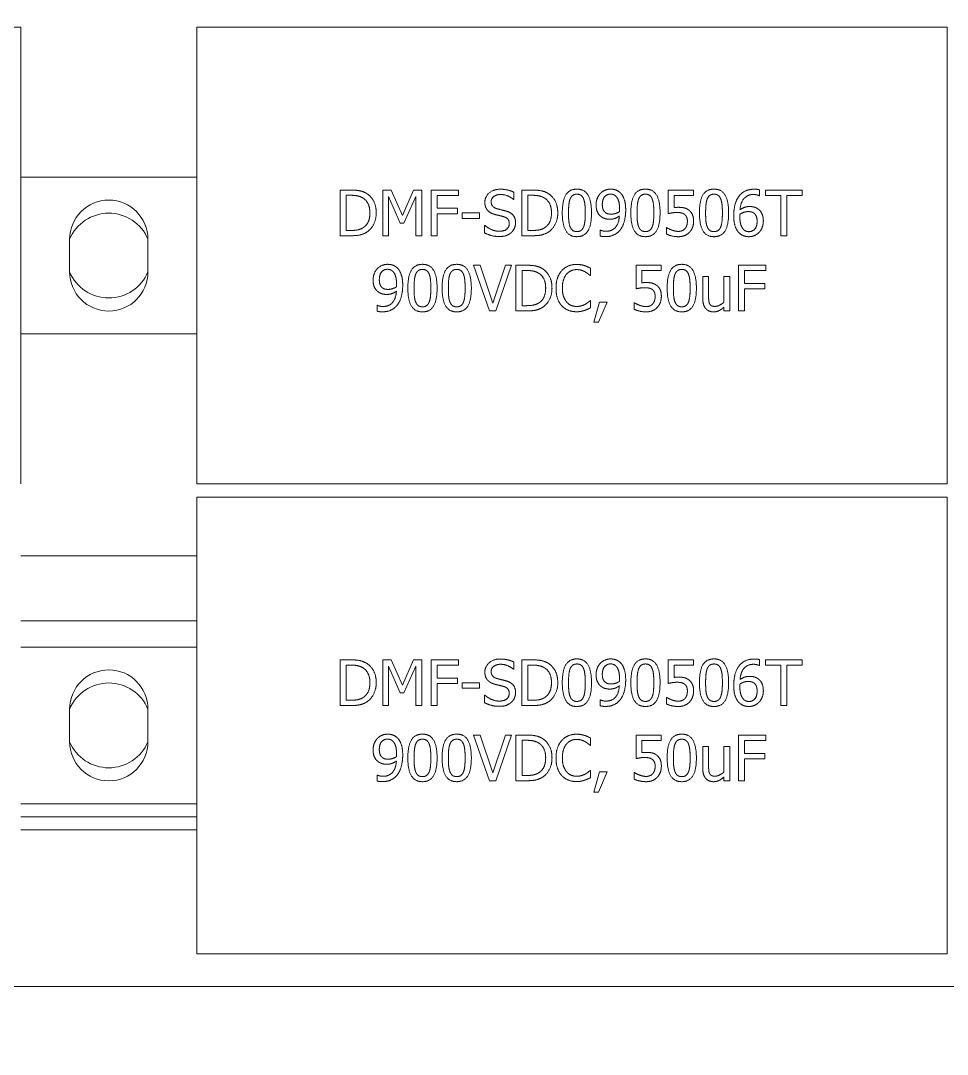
# Model space of a CAD drawing. Header units: millimetres. Extents: x 0 to 5940, y 0 to 4200.
# Drawn here: x 3247.9 to 3318.9, y 2968.3 to 3047.5 of the extents above; entities that cross this region are included whole.
import ezdxf

# ---------------------------------------------------------------- set-up
doc = ezdxf.new("R2010")
doc.units = ezdxf.units.MM
doc.header["$LTSCALE"] = 10
doc.layers.add('가시적인 것(ISO)', color=3, linetype='Continuous', lineweight=5, true_color=0x00ff00)
doc.layers.add('해치(ISO)', color=7, linetype='Continuous', lineweight=5)

msp = doc.modelspace()

# ---------------------------------------------------------------- hatches: boundary and pattern name
at = {"layer": '해치(ISO)'}
h = msp.add_hatch(dxfattribs=at)
h.set_pattern_fill('ANSI31', color=256, scale=254, angle=75.00018, style=0)
h.set_pattern_definition([(120.0002, (0, 0), (-27.49626, -15.87508), [])])
edge = h.paths.add_edge_path()
edge.add_line((3698.305, 3517.714), (3725.805, 3517.714))
edge.add_ellipse((3725.805, 3513.214), major_axis=(0, 4.5), ratio=1, start_angle=270, end_angle=360, ccw=False)
edge.add_line((3730.305, 3513.214), (3730.305, 3485.714))
edge.add_ellipse((3733.305, 3485.714), major_axis=(-3, 0), ratio=1, start_angle=0, end_angle=90)
edge.add_line((3733.305, 3482.714), (3735.305, 3482.714))
edge.add_line((3735.305, 3482.714), (3735.305, 3522.714))
edge.add_line((3735.305, 3522.714), (3695.305, 3522.714))
edge.add_line((3695.305, 3522.714), (3695.305, 3520.714))
edge.add_ellipse((3698.305, 3520.714), major_axis=(-3, 0), ratio=1, start_angle=0, end_angle=90)
edge = h.paths.add_edge_path()
edge.add_line((2939.905, 3482.714), (2941.905, 3482.714))
edge.add_ellipse((2941.905, 3485.714), major_axis=(0, -3), ratio=1, start_angle=0, end_angle=90)
edge.add_line((2944.905, 3485.714), (2944.905, 3513.214))
edge.add_ellipse((2949.405, 3513.214), major_axis=(-4.5, 0), ratio=1, start_angle=270, end_angle=360, ccw=False)
edge.add_line((2949.405, 3517.714), (2976.905, 3517.714))
edge.add_ellipse((2976.905, 3520.714), major_axis=(0, -3), ratio=1, start_angle=0, end_angle=90)
edge.add_line((2979.905, 3520.714), (2979.905, 3522.714))
edge.add_line((2979.905, 3522.714), (2939.905, 3522.714))
edge.add_line((2939.905, 3522.714), (2939.905, 3482.714))
edge = h.paths.add_edge_path()
edge.add_line((2939.905, 2817.314), (2939.905, 2777.314))
edge.add_line((2939.905, 2777.314), (2979.905, 2777.314))
edge.add_line((2979.905, 2777.314), (2979.905, 2779.314))
edge.add_ellipse((2976.905, 2779.314), major_axis=(3, 0), ratio=1, start_angle=0, end_angle=90)
edge.add_line((2976.905, 2782.314), (2949.143, 2782.314))
edge.add_ellipse((2949.143, 2786.814), major_axis=(0, -4.5), ratio=1, start_angle=269.50889, end_angle=360, ccw=False)
edge.add_line((2944.644, 2786.853), (2944.879, 2814.289))
edge.add_ellipse((2941.879, 2814.314), major_axis=(3, -0.026), ratio=1, start_angle=0, end_angle=90.49111)
edge.add_line((2941.879, 2817.314), (2939.905, 2817.314))
edge = h.paths.add_edge_path()
edge.add_line((3730.331, 2814.289), (3730.566, 2786.853))
edge.add_ellipse((3726.066, 2786.814), major_axis=(4.5, 0.039), ratio=1, start_angle=269.50889, end_angle=360, ccw=False)
edge.add_line((3726.066, 2782.314), (3698.305, 2782.314))
edge.add_ellipse((3698.305, 2779.314), major_axis=(0, 3), ratio=1, start_angle=0, end_angle=90)
edge.add_line((3695.305, 2779.314), (3695.305, 2777.314))
edge.add_line((3695.305, 2777.314), (3735.305, 2777.314))
edge.add_line((3735.305, 2777.314), (3735.305, 2817.314))
edge.add_line((3735.305, 2817.314), (3733.331, 2817.314))
edge.add_ellipse((3733.331, 2814.314), major_axis=(0, 3), ratio=1, start_angle=0, end_angle=90.49111)

# ---------------------------------------------------------------- linework, layer by layer
at = {"layer": '가시적인 것(ISO)'}
for p, q in [((3247.855, 3047.014), (3190.355, 3047.014)), ((3247.855, 3012.014), (3247.855, 3047.014)), ((3318.855, 3047.014), (3261.355, 3047.014)), ((3261.355, 3047.014), (3261.355, 3012.014)), ((3318.855, 3012.014), (3318.855, 3047.014)), ((3247.855, 3035.514), (3261.355, 3035.514)), ((3272.336, 3034.536), (3273.133, 3034.536)), ((3272.336, 3031.036), (3272.336, 3034.536)), ((3275.601, 3034.536), (3276.236, 3034.536)), ((3275.601, 3031.036), (3275.601, 3034.536)), ((3276.236, 3034.536), (3277.11, 3032.588)), ((3277.11, 3032.588), (3277.955, 3034.536)), ((3277.955, 3034.536), (3278.601, 3034.536)), ((3278.601, 3034.536), (3278.601, 3031.036)), ((3279.311, 3034.536), (3281.404, 3034.536)), ((3279.311, 3031.036), (3279.311, 3034.536)), ((3281.404, 3034.536), (3281.404, 3034.122)), ((3286.248, 3034.536), (3287.045, 3034.536)), ((3286.248, 3031.036), (3286.248, 3034.536)), ((3297.474, 3034.536), (3299.394, 3034.536)), ((3297.474, 3032.732), (3297.474, 3034.536)), ((3299.394, 3034.536), (3299.394, 3034.125)), ((3304.454, 3034.553), (3304.454, 3034.102)), ((3304.914, 3034.536), (3307.727, 3034.536)), ((3304.914, 3034.122), (3304.914, 3034.536)), ((3307.727, 3034.536), (3307.727, 3034.122)), ((3273.156, 3034.133), (3272.801, 3034.133)), ((3272.801, 3034.133), (3272.801, 3031.439)), ((3276.035, 3034.051), (3276.035, 3031.036)), ((3276.939, 3032.001), (3276.035, 3034.051)), ((3278.136, 3034.051), (3277.223, 3032.001)), ((3278.136, 3031.036), (3278.136, 3034.051)), ((3279.776, 3034.122), (3279.776, 3033.135)), ((3281.404, 3034.122), (3279.776, 3034.122)), ((3285.638, 3033.816), (3285.604, 3033.816)), ((3285.638, 3034.372), (3285.638, 3033.816)), ((3287.068, 3034.133), (3286.713, 3034.133)), ((3286.713, 3034.133), (3286.713, 3031.439)), ((3297.925, 3034.125), (3297.925, 3033.192)), ((3299.394, 3034.125), (3297.925, 3034.125)), ((3304.454, 3034.102), (3304.435, 3034.102)), ((3306.088, 3034.122), (3304.914, 3034.122)), ((3306.088, 3031.036), (3306.088, 3034.122)), ((3306.553, 3034.122), (3306.553, 3031.036)), ((3307.727, 3034.122), (3306.553, 3034.122)), ((3279.776, 3033.135), (3281.336, 3033.135)), ((3281.336, 3033.135), (3281.336, 3032.721)), ((3279.776, 3032.721), (3279.776, 3031.036)), ((3281.336, 3032.721), (3279.776, 3032.721)), ((3281.679, 3032.78), (3283.003, 3032.78)), ((3281.679, 3032.355), (3281.679, 3032.78)), ((3283.003, 3032.355), (3281.679, 3032.355)), ((3283.003, 3032.78), (3283.003, 3032.355)), ((3272.801, 3031.439), (3273.156, 3031.439)), ((3277.223, 3032.001), (3276.939, 3032.001)), ((3283.395, 3031.83), (3283.429, 3031.83)), ((3283.395, 3031.246), (3283.395, 3031.83)), ((3286.713, 3031.439), (3287.068, 3031.439)), ((3292.247, 3031.467), (3292.27, 3031.467)), ((3292.247, 3031.016), (3292.247, 3031.467)), ((3297.33, 3031.657), (3297.364, 3031.657)), ((3297.33, 3031.161), (3297.33, 3031.657)), ((3251.605, 3028.264), (3251.605, 3030.764)), ((3257.605, 3030.764), (3257.605, 3028.264)), ((3273.142, 3031.036), (3272.336, 3031.036)), ((3276.035, 3031.036), (3275.601, 3031.036)), ((3278.601, 3031.036), (3278.136, 3031.036)), ((3279.776, 3031.036), (3279.311, 3031.036)), ((3287.054, 3031.036), (3286.248, 3031.036)), ((3306.553, 3031.036), (3306.088, 3031.036)), ((3282.558, 3028.774), (3283.057, 3028.774)), ((3283.764, 3025.274), (3282.558, 3028.774)), ((3283.057, 3028.774), (3284.027, 3025.866)), ((3284.027, 3025.866), (3284.997, 3028.774)), ((3285.471, 3028.774), (3284.266, 3025.274)), ((3284.997, 3028.774), (3285.471, 3028.774)), ((3285.806, 3028.774), (3286.603, 3028.774)), ((3285.806, 3025.274), (3285.806, 3028.774)), ((3286.625, 3028.371), (3286.271, 3028.371)), ((3286.271, 3028.371), (3286.271, 3025.676)), ((3291.526, 3028.541), (3291.526, 3027.979)), ((3295.004, 3028.774), (3296.924, 3028.774)), ((3295.004, 3026.97), (3295.004, 3028.774)), ((3295.455, 3028.362), (3295.455, 3027.429)), ((3296.924, 3028.362), (3295.455, 3028.362)), ((3296.924, 3028.774), (3296.924, 3028.362)), ((3302.858, 3028.774), (3304.951, 3028.774)), ((3302.858, 3025.274), (3302.858, 3028.774)), ((3303.323, 3028.359), (3303.323, 3027.372)), ((3304.951, 3028.359), (3303.323, 3028.359)), ((3304.951, 3028.774), (3304.951, 3028.359)), ((3291.526, 3027.979), (3291.49, 3027.979)), ((3300.12, 3027.9), (3300.563, 3027.9)), ((3300.12, 3026.195), (3300.12, 3027.9)), ((3300.563, 3027.9), (3300.563, 3026.402)), ((3301.74, 3027.9), (3302.182, 3027.9)), ((3301.74, 3025.937), (3301.74, 3027.9)), ((3302.182, 3027.9), (3302.182, 3025.274)), ((3303.323, 3027.372), (3304.883, 3027.372)), ((3304.883, 3027.372), (3304.883, 3026.958)), ((3303.323, 3026.958), (3303.323, 3025.274)), ((3304.883, 3026.958), (3303.323, 3026.958)), ((3275.161, 3025.705), (3275.184, 3025.705)), ((3275.161, 3025.254), (3275.161, 3025.705)), ((3286.271, 3025.676), (3286.625, 3025.676)), ((3291.492, 3026.068), (3291.526, 3026.068)), ((3291.526, 3026.068), (3291.526, 3025.512)), ((3291.779, 3024.403), (3292.193, 3025.943)), ((3292.78, 3025.943), (3292.122, 3024.403)), ((3292.193, 3025.943), (3292.78, 3025.943)), ((3294.859, 3025.895), (3294.893, 3025.895)), ((3294.859, 3025.398), (3294.859, 3025.895)), ((3284.266, 3025.274), (3283.764, 3025.274)), ((3286.611, 3025.274), (3285.806, 3025.274)), ((3301.74, 3025.274), (3301.74, 3025.563)), ((3302.182, 3025.274), (3301.74, 3025.274)), ((3303.323, 3025.274), (3302.858, 3025.274)), ((3292.122, 3024.403), (3291.779, 3024.403)), ((3261.355, 3023.514), (3247.855, 3023.514)), ((3261.355, 3012.014), (3318.855, 3012.014)), ((3318.855, 3011.014), (3261.355, 3011.014)), ((3261.355, 3011.014), (3261.355, 2976.014)), ((3318.855, 2976.014), (3318.855, 3011.014)), ((3247.855, 3006.514), (3261.355, 3006.514)), ((3247.855, 3001.514), (3261.355, 3001.514)), ((3247.855, 2999.514), (3261.355, 2999.514)), ((3272.336, 2998.536), (3273.133, 2998.536)), ((3272.336, 2995.036), (3272.336, 2998.536)), ((3273.156, 2998.133), (3272.801, 2998.133)), ((3272.801, 2998.133), (3272.801, 2995.439)), ((3275.601, 2998.536), (3276.236, 2998.536)), ((3275.601, 2995.036), (3275.601, 2998.536)), ((3276.035, 2998.051), (3276.035, 2995.036)), ((3276.939, 2996.001), (3276.035, 2998.051)), ((3276.236, 2998.536), (3277.11, 2996.588)), ((3277.11, 2996.588), (3277.955, 2998.536)), ((3278.136, 2998.051), (3277.223, 2996.001)), ((3277.955, 2998.536), (3278.601, 2998.536)), ((3278.136, 2995.036), (3278.136, 2998.051)), ((3278.601, 2998.536), (3278.601, 2995.036)), ((3279.311, 2998.536), (3281.404, 2998.536)), ((3279.311, 2995.036), (3279.311, 2998.536)), ((3279.776, 2998.122), (3279.776, 2997.135)), ((3281.404, 2998.122), (3279.776, 2998.122)), ((3281.404, 2998.536), (3281.404, 2998.122)), ((3285.638, 2998.372), (3285.638, 2997.816)), ((3286.248, 2998.536), (3287.045, 2998.536)), ((3286.248, 2995.036), (3286.248, 2998.536)), ((3287.068, 2998.133), (3286.713, 2998.133)), ((3286.713, 2998.133), (3286.713, 2995.439)), ((3297.474, 2998.536), (3299.394, 2998.536)), ((3297.474, 2996.732), (3297.474, 2998.536)), ((3297.925, 2998.125), (3297.925, 2997.192)), ((3299.394, 2998.125), (3297.925, 2998.125)), ((3299.394, 2998.536), (3299.394, 2998.125)), ((3304.454, 2998.102), (3304.435, 2998.102)), ((3304.454, 2998.553), (3304.454, 2998.102)), ((3304.914, 2998.536), (3307.727, 2998.536)), ((3304.914, 2998.122), (3304.914, 2998.536)), ((3306.088, 2998.122), (3304.914, 2998.122)), ((3306.088, 2995.036), (3306.088, 2998.122)), ((3306.553, 2998.122), (3306.553, 2995.036)), ((3307.727, 2998.122), (3306.553, 2998.122)), ((3307.727, 2998.536), (3307.727, 2998.122)), ((3285.638, 2997.816), (3285.604, 2997.816)), ((3279.776, 2997.135), (3281.336, 2997.135)), ((3279.776, 2996.721), (3279.776, 2995.036)), ((3281.336, 2996.721), (3279.776, 2996.721)), ((3281.336, 2997.135), (3281.336, 2996.721)), ((3281.679, 2996.78), (3283.003, 2996.78)), ((3281.679, 2996.355), (3281.679, 2996.78)), ((3283.003, 2996.78), (3283.003, 2996.355)), ((3277.223, 2996.001), (3276.939, 2996.001)), ((3283.003, 2996.355), (3281.679, 2996.355)), ((3283.395, 2995.83), (3283.429, 2995.83)), ((3283.395, 2995.246), (3283.395, 2995.83)), ((3297.33, 2995.657), (3297.364, 2995.657)), ((3297.33, 2995.161), (3297.33, 2995.657)), ((3273.142, 2995.036), (3272.336, 2995.036)), ((3272.801, 2995.439), (3273.156, 2995.439)), ((3276.035, 2995.036), (3275.601, 2995.036)), ((3278.601, 2995.036), (3278.136, 2995.036)), ((3279.776, 2995.036), (3279.311, 2995.036)), ((3287.054, 2995.036), (3286.248, 2995.036)), ((3286.713, 2995.439), (3287.068, 2995.439)), ((3292.247, 2995.467), (3292.27, 2995.467)), ((3292.247, 2995.016), (3292.247, 2995.467)), ((3306.553, 2995.036), (3306.088, 2995.036)), ((3251.605, 2992.264), (3251.605, 2994.764)), ((3257.605, 2994.764), (3257.605, 2992.264)), ((3282.558, 2992.774), (3283.057, 2992.774)), ((3283.764, 2989.274), (3282.558, 2992.774)), ((3283.057, 2992.774), (3284.027, 2989.866)), ((3284.027, 2989.866), (3284.997, 2992.774)), ((3285.471, 2992.774), (3284.266, 2989.274)), ((3284.997, 2992.774), (3285.471, 2992.774)), ((3285.806, 2992.774), (3286.603, 2992.774)), ((3285.806, 2989.274), (3285.806, 2992.774)), ((3291.526, 2992.541), (3291.526, 2991.979)), ((3295.004, 2992.774), (3296.924, 2992.774)), ((3295.004, 2990.97), (3295.004, 2992.774)), ((3296.924, 2992.774), (3296.924, 2992.362)), ((3302.858, 2992.774), (3304.951, 2992.774)), ((3302.858, 2989.274), (3302.858, 2992.774)), ((3304.951, 2992.774), (3304.951, 2992.359)), ((3286.625, 2992.371), (3286.271, 2992.371)), ((3286.271, 2992.371), (3286.271, 2989.676)), ((3291.526, 2991.979), (3291.49, 2991.979)), ((3295.455, 2992.362), (3295.455, 2991.429)), ((3296.924, 2992.362), (3295.455, 2992.362)), ((3300.12, 2991.9), (3300.563, 2991.9)), ((3300.12, 2990.195), (3300.12, 2991.9)), ((3300.563, 2991.9), (3300.563, 2990.402)), ((3301.74, 2991.9), (3302.182, 2991.9)), ((3301.74, 2989.937), (3301.74, 2991.9)), ((3302.182, 2991.9), (3302.182, 2989.274)), ((3303.323, 2992.359), (3303.323, 2991.372)), ((3304.951, 2992.359), (3303.323, 2992.359)), ((3303.323, 2991.372), (3304.883, 2991.372)), ((3303.323, 2990.958), (3303.323, 2989.274)), ((3304.883, 2990.958), (3303.323, 2990.958)), ((3304.883, 2991.372), (3304.883, 2990.958)), ((3291.492, 2990.068), (3291.526, 2990.068)), ((3291.526, 2990.068), (3291.526, 2989.512)), ((3275.161, 2989.705), (3275.184, 2989.705)), ((3275.161, 2989.254), (3275.161, 2989.705)), ((3284.266, 2989.274), (3283.764, 2989.274)), ((3286.611, 2989.274), (3285.806, 2989.274)), ((3286.271, 2989.676), (3286.625, 2989.676)), ((3291.779, 2988.403), (3292.193, 2989.943)), ((3292.78, 2989.943), (3292.122, 2988.403)), ((3292.193, 2989.943), (3292.78, 2989.943)), ((3294.859, 2989.895), (3294.893, 2989.895)), ((3294.859, 2989.398), (3294.859, 2989.895)), ((3301.74, 2989.274), (3301.74, 2989.563)), ((3302.182, 2989.274), (3301.74, 2989.274)), ((3303.323, 2989.274), (3302.858, 2989.274)), ((3292.122, 2988.403), (3291.779, 2988.403)), ((3261.355, 2987.514), (3247.855, 2987.514)), ((3261.355, 2986.514), (3247.855, 2986.514)), ((3261.355, 2985.514), (3247.855, 2985.514)), ((3261.355, 2976.014), (3318.855, 2976.014)), ((3143.105, 2973.514), (3508.105, 2973.514))]:
    msp.add_line(p, q, dxfattribs=at)
for centre, radius, start, end in [((3254.605, 3030.764), 3, 0, 180), ((3254.605, 3029.514), 3.25, 22.61986, 157.38014), ((3254.605, 3029.514), 3.25, 202.61986, 337.38014), ((3254.605, 3028.264), 3, 180, 0), ((3254.605, 2994.764), 3, 0, 180), ((3254.605, 2993.514), 3.25, 22.61986, 157.38014), ((3254.605, 2993.514), 3.25, 202.61986, 337.38014), ((3254.605, 2992.264), 3, 180, 0)]:
    msp.add_arc(centre, radius, start, end, dxfattribs=at)
for points in [[(3273.133, 3034.536), (3273.627, 3034.536), (3274.188, 3034.389), (3274.387, 3034.258)], [(3283.42, 3033.597), (3283.42, 3034.023), (3284.084, 3034.599), (3284.597, 3034.599)], [(3284.597, 3034.599), (3284.892, 3034.599), (3285.414, 3034.482), (3285.638, 3034.372)], [(3287.045, 3034.536), (3287.539, 3034.536), (3288.1, 3034.389), (3288.299, 3034.258)], [(3289.354, 3032.783), (3289.354, 3033.731), (3289.901, 3034.607), (3290.474, 3034.607)], [(3290.474, 3034.607), (3291.05, 3034.607), (3291.592, 3033.699), (3291.592, 3032.786)], [(3292.272, 3034.278), (3292.417, 3034.434), (3292.84, 3034.607), (3293.055, 3034.607)], [(3293.055, 3034.607), (3293.296, 3034.607), (3293.688, 3034.445), (3293.832, 3034.292)], [(3294.607, 3032.783), (3294.607, 3033.731), (3295.154, 3034.607), (3295.727, 3034.607)], [(3295.727, 3034.607), (3296.303, 3034.607), (3296.845, 3033.699), (3296.845, 3032.786)], [(3299.86, 3032.783), (3299.86, 3033.731), (3300.407, 3034.607), (3300.98, 3034.607)], [(3300.98, 3034.607), (3301.556, 3034.607), (3302.097, 3033.699), (3302.097, 3032.786)], [(3302.872, 3034.037), (3303.062, 3034.304), (3303.663, 3034.601), (3304.057, 3034.601)], [(3304.057, 3034.601), (3304.174, 3034.601), (3304.378, 3034.579), (3304.454, 3034.553)], [(3274.08, 3033.924), (3273.893, 3034.034), (3273.471, 3034.133), (3273.156, 3034.133)], [(3274.611, 3032.789), (3274.611, 3033.192), (3274.344, 3033.762), (3274.08, 3033.924)], [(3274.387, 3034.258), (3274.724, 3034.034), (3275.096, 3033.294), (3275.096, 3032.783)], [(3283.647, 3032.965), (3283.539, 3033.081), (3283.42, 3033.393), (3283.42, 3033.597)], [(3284.629, 3034.196), (3284.305, 3034.196), (3283.905, 3033.892), (3283.905, 3033.646)], [(3283.905, 3033.646), (3283.905, 3033.424), (3284.141, 3033.161), (3284.362, 3033.101)], [(3285.604, 3033.816), (3285.437, 3033.969), (3284.915, 3034.196), (3284.629, 3034.196)], [(3287.992, 3033.924), (3287.805, 3034.034), (3287.383, 3034.133), (3287.068, 3034.133)], [(3288.523, 3032.789), (3288.523, 3033.192), (3288.256, 3033.762), (3287.992, 3033.924)], [(3288.299, 3034.258), (3288.636, 3034.034), (3289.008, 3033.294), (3289.008, 3032.783)], [(3289.952, 3033.85), (3289.881, 3033.671), (3289.83, 3033.127), (3289.83, 3032.783)], [(3290.474, 3034.219), (3290.279, 3034.219), (3290.026, 3034.034), (3289.952, 3033.85)], [(3290.988, 3033.855), (3290.917, 3034.034), (3290.67, 3034.219), (3290.474, 3034.219)], [(3291.115, 3032.786), (3291.115, 3033.146), (3291.058, 3033.677), (3290.988, 3033.855)], [(3291.943, 3033.399), (3291.943, 3033.668), (3292.119, 3034.116), (3292.272, 3034.278)], [(3293.052, 3034.224), (3292.763, 3034.224), (3292.42, 3033.81), (3292.42, 3033.419)], [(3293.492, 3034.026), (3293.39, 3034.139), (3293.177, 3034.224), (3293.052, 3034.224)], [(3293.739, 3033.101), (3293.739, 3033.456), (3293.608, 3033.904), (3293.492, 3034.026)], [(3293.832, 3034.292), (3294.014, 3034.099), (3294.212, 3033.475), (3294.212, 3032.996)], [(3295.205, 3033.85), (3295.134, 3033.671), (3295.083, 3033.127), (3295.083, 3032.783)], [(3295.727, 3034.219), (3295.531, 3034.219), (3295.279, 3034.034), (3295.205, 3033.85)], [(3296.24, 3033.855), (3296.17, 3034.034), (3295.923, 3034.219), (3295.727, 3034.219)], [(3296.368, 3032.786), (3296.368, 3033.146), (3296.311, 3033.677), (3296.24, 3033.855)], [(3300.458, 3033.85), (3300.387, 3033.671), (3300.336, 3033.127), (3300.336, 3032.783)], [(3300.98, 3034.219), (3300.784, 3034.219), (3300.532, 3034.034), (3300.458, 3033.85)], [(3301.493, 3033.855), (3301.422, 3034.034), (3301.176, 3034.219), (3300.98, 3034.219)], [(3301.621, 3032.786), (3301.621, 3033.146), (3301.564, 3033.677), (3301.493, 3033.855)], [(3302.489, 3032.573), (3302.489, 3033.03), (3302.676, 3033.765), (3302.872, 3034.037)], [(3303.995, 3034.196), (3303.558, 3034.196), (3303.022, 3033.606), (3302.971, 3033.027)], [(3304.435, 3034.102), (3304.369, 3034.136), (3304.131, 3034.196), (3303.995, 3034.196)], [(3284.226, 3032.656), (3284.044, 3032.704), (3283.758, 3032.849), (3283.647, 3032.965)], [(3284.362, 3033.101), (3284.509, 3033.061), (3284.938, 3032.959), (3285.08, 3032.917)], [(3285.08, 3032.917), (3285.44, 3032.806), (3285.774, 3032.361), (3285.774, 3032.035)], [(3292.323, 3032.505), (3292.136, 3032.65), (3291.943, 3033.09), (3291.943, 3033.399)], [(3292.42, 3033.419), (3292.42, 3033.197), (3292.533, 3032.911), (3292.658, 3032.809)], [(3292.658, 3032.809), (3292.749, 3032.735), (3292.973, 3032.687), (3293.103, 3032.687)], [(3293.103, 3032.687), (3293.254, 3032.687), (3293.6, 3032.792), (3293.73, 3032.88)], [(3293.73, 3032.88), (3293.733, 3032.914), (3293.739, 3033.03), (3293.739, 3033.101)], [(3294.212, 3032.996), (3294.212, 3032.562), (3294.017, 3031.785), (3293.827, 3031.527)], [(3298.166, 3032.817), (3297.973, 3032.817), (3297.59, 3032.758), (3297.474, 3032.732)], [(3297.925, 3033.192), (3298.01, 3033.203), (3298.175, 3033.212), (3298.243, 3033.212)], [(3298.739, 3032.656), (3298.64, 3032.744), (3298.345, 3032.817), (3298.166, 3032.817)], [(3298.243, 3033.212), (3298.512, 3033.212), (3298.884, 3033.124), (3299.054, 3032.993)], [(3299.054, 3032.993), (3299.227, 3032.863), (3299.414, 3032.466), (3299.414, 3032.148)], [(3302.971, 3033.027), (3303.138, 3033.144), (3303.49, 3033.271), (3303.7, 3033.271)], [(3303.595, 3032.883), (3303.43, 3032.883), (3303.121, 3032.783), (3302.971, 3032.69)], [(3304.043, 3032.761), (3303.949, 3032.834), (3303.717, 3032.883), (3303.595, 3032.883)], [(3303.7, 3033.271), (3303.904, 3033.271), (3304.21, 3033.189), (3304.378, 3033.064)], [(3304.378, 3033.064), (3304.571, 3032.919), (3304.758, 3032.471), (3304.758, 3032.171)], [(3274.123, 3031.671), (3274.367, 3031.836), (3274.611, 3032.381), (3274.611, 3032.789)], [(3275.096, 3032.783), (3275.096, 3032.304), (3274.707, 3031.533), (3274.381, 3031.317)], [(3284.858, 3032.497), (3284.697, 3032.542), (3284.427, 3032.605), (3284.226, 3032.656)], [(3285.289, 3031.961), (3285.289, 3032.171), (3285.082, 3032.432), (3284.858, 3032.497)], [(3285.774, 3032.035), (3285.774, 3031.827), (3285.607, 3031.43), (3285.457, 3031.291)], [(3288.035, 3031.671), (3288.279, 3031.836), (3288.523, 3032.381), (3288.523, 3032.789)], [(3289.008, 3032.783), (3289.008, 3032.304), (3288.619, 3031.533), (3288.293, 3031.317)], [(3290.474, 3030.962), (3289.896, 3030.962), (3289.354, 3031.862), (3289.354, 3032.783)], [(3289.83, 3032.783), (3289.83, 3032.415), (3289.876, 3031.921), (3289.949, 3031.728)], [(3291.592, 3032.786), (3291.592, 3031.845), (3291.044, 3030.962), (3290.474, 3030.962)], [(3290.99, 3031.72), (3291.058, 3031.893), (3291.115, 3032.426), (3291.115, 3032.786)], [(3292.999, 3032.298), (3292.806, 3032.298), (3292.485, 3032.383), (3292.323, 3032.505)], [(3292.706, 3031.374), (3293.166, 3031.374), (3293.691, 3031.981), (3293.727, 3032.542)], [(3293.727, 3032.542), (3293.54, 3032.415), (3293.2, 3032.298), (3292.999, 3032.298)], [(3295.727, 3030.962), (3295.148, 3030.962), (3294.607, 3031.862), (3294.607, 3032.783)], [(3295.083, 3032.783), (3295.083, 3032.415), (3295.129, 3031.921), (3295.202, 3031.728)], [(3296.845, 3032.786), (3296.845, 3031.845), (3296.297, 3030.962), (3295.727, 3030.962)], [(3296.243, 3031.72), (3296.311, 3031.893), (3296.368, 3032.426), (3296.368, 3032.786)], [(3298.938, 3032.151), (3298.938, 3032.338), (3298.836, 3032.576), (3298.739, 3032.656)], [(3298.759, 3031.581), (3298.847, 3031.686), (3298.938, 3031.964), (3298.938, 3032.151)], [(3299.414, 3032.148), (3299.414, 3031.896), (3299.253, 3031.464), (3299.105, 3031.306)], [(3300.98, 3030.962), (3300.401, 3030.962), (3299.86, 3031.862), (3299.86, 3032.783)], [(3300.336, 3032.783), (3300.336, 3032.415), (3300.381, 3031.921), (3300.455, 3031.728)], [(3302.097, 3032.786), (3302.097, 3031.845), (3301.55, 3030.962), (3300.98, 3030.962)], [(3301.496, 3031.72), (3301.564, 3031.893), (3301.621, 3032.426), (3301.621, 3032.786)], [(3302.875, 3031.28), (3302.693, 3031.47), (3302.489, 3032.108), (3302.489, 3032.573)], [(3302.971, 3032.69), (3302.968, 3032.639), (3302.962, 3032.542), (3302.962, 3032.469)], [(3302.962, 3032.469), (3302.962, 3032.105), (3303.104, 3031.66), (3303.212, 3031.544)], [(3303.649, 3031.345), (3303.932, 3031.345), (3304.281, 3031.748), (3304.281, 3032.151)], [(3304.281, 3032.151), (3304.281, 3032.366), (3304.168, 3032.659), (3304.043, 3032.761)], [(3304.758, 3032.171), (3304.758, 3031.901), (3304.579, 3031.445), (3304.429, 3031.291)], [(3274.381, 3031.317), (3274.114, 3031.15), (3273.567, 3031.036), (3273.142, 3031.036)], [(3273.156, 3031.439), (3273.465, 3031.439), (3273.933, 3031.538), (3274.123, 3031.671)], [(3284.543, 3030.974), (3284.163, 3030.974), (3283.63, 3031.133), (3283.395, 3031.246)], [(3283.429, 3031.83), (3283.659, 3031.615), (3284.24, 3031.377), (3284.509, 3031.377)], [(3284.509, 3031.377), (3284.895, 3031.377), (3285.289, 3031.697), (3285.289, 3031.961)], [(3285.457, 3031.291), (3285.289, 3031.138), (3284.864, 3030.974), (3284.543, 3030.974)], [(3288.293, 3031.317), (3288.026, 3031.15), (3287.479, 3031.036), (3287.054, 3031.036)], [(3287.068, 3031.439), (3287.377, 3031.439), (3287.845, 3031.538), (3288.035, 3031.671)], [(3289.949, 3031.728), (3290.018, 3031.547), (3290.27, 3031.351), (3290.474, 3031.351)], [(3290.474, 3031.351), (3290.667, 3031.351), (3290.92, 3031.535), (3290.99, 3031.72)], [(3292.27, 3031.467), (3292.329, 3031.433), (3292.579, 3031.374), (3292.706, 3031.374)], [(3293.827, 3031.527), (3293.625, 3031.255), (3293.058, 3030.968), (3292.644, 3030.968)], [(3295.202, 3031.728), (3295.27, 3031.547), (3295.523, 3031.351), (3295.727, 3031.351)], [(3295.727, 3031.351), (3295.92, 3031.351), (3296.172, 3031.535), (3296.243, 3031.72)], [(3297.364, 3031.657), (3297.417, 3031.618), (3297.619, 3031.516), (3297.741, 3031.47)], [(3297.741, 3031.47), (3297.88, 3031.422), (3298.11, 3031.368), (3298.254, 3031.368)], [(3299.105, 3031.306), (3298.958, 3031.147), (3298.518, 3030.962), (3298.246, 3030.962)], [(3298.254, 3031.368), (3298.396, 3031.368), (3298.663, 3031.47), (3298.759, 3031.581)], [(3300.455, 3031.728), (3300.523, 3031.547), (3300.776, 3031.351), (3300.98, 3031.351)], [(3300.98, 3031.351), (3301.173, 3031.351), (3301.425, 3031.535), (3301.496, 3031.72)], [(3303.646, 3030.962), (3303.411, 3030.962), (3303.022, 3031.121), (3302.875, 3031.28)], [(3303.212, 3031.544), (3303.311, 3031.433), (3303.527, 3031.345), (3303.649, 3031.345)], [(3304.429, 3031.291), (3304.273, 3031.13), (3303.881, 3030.962), (3303.646, 3030.962)], [(3292.644, 3030.968), (3292.55, 3030.968), (3292.338, 3030.988), (3292.247, 3031.016)], [(3298.246, 3030.962), (3297.996, 3030.962), (3297.508, 3031.073), (3297.33, 3031.161)], [(3275.187, 3028.515), (3275.331, 3028.671), (3275.754, 3028.844), (3275.969, 3028.844)], [(3275.969, 3028.844), (3276.21, 3028.844), (3276.602, 3028.683), (3276.746, 3028.53)], [(3277.521, 3027.021), (3277.521, 3027.968), (3278.068, 3028.844), (3278.641, 3028.844)], [(3278.641, 3028.844), (3279.217, 3028.844), (3279.759, 3027.937), (3279.759, 3027.024)], [(3280.147, 3027.021), (3280.147, 3027.968), (3280.695, 3028.844), (3281.268, 3028.844)], [(3281.268, 3028.844), (3281.843, 3028.844), (3282.385, 3027.937), (3282.385, 3027.024)], [(3297.389, 3027.021), (3297.389, 3027.968), (3297.937, 3028.844), (3298.509, 3028.844)], [(3298.509, 3028.844), (3299.085, 3028.844), (3299.627, 3027.937), (3299.627, 3027.024)], [(3274.858, 3027.636), (3274.858, 3027.906), (3275.033, 3028.354), (3275.187, 3028.515)], [(3275.967, 3028.462), (3275.677, 3028.462), (3275.334, 3028.047), (3275.334, 3027.656)], [(3276.406, 3028.263), (3276.304, 3028.376), (3276.091, 3028.462), (3275.967, 3028.462)], [(3276.653, 3027.338), (3276.653, 3027.693), (3276.522, 3028.141), (3276.406, 3028.263)], [(3276.746, 3028.53), (3276.928, 3028.337), (3277.127, 3027.713), (3277.127, 3027.233)], [(3278.119, 3028.087), (3278.048, 3027.908), (3277.997, 3027.364), (3277.997, 3027.021)], [(3278.641, 3028.456), (3278.445, 3028.456), (3278.193, 3028.271), (3278.119, 3028.087)], [(3279.155, 3028.093), (3279.084, 3028.271), (3278.837, 3028.456), (3278.641, 3028.456)], [(3279.282, 3027.024), (3279.282, 3027.384), (3279.225, 3027.914), (3279.155, 3028.093)], [(3280.746, 3028.087), (3280.675, 3027.908), (3280.624, 3027.364), (3280.624, 3027.021)], [(3281.268, 3028.456), (3281.072, 3028.456), (3280.819, 3028.271), (3280.746, 3028.087)], [(3281.781, 3028.093), (3281.71, 3028.271), (3281.463, 3028.456), (3281.268, 3028.456)], [(3281.909, 3027.024), (3281.909, 3027.384), (3281.852, 3027.914), (3281.781, 3028.093)], [(3286.603, 3028.774), (3287.096, 3028.774), (3287.658, 3028.626), (3287.856, 3028.496)], [(3287.55, 3028.161), (3287.363, 3028.271), (3286.94, 3028.371), (3286.625, 3028.371)], [(3288.08, 3027.026), (3288.08, 3027.429), (3287.814, 3027.999), (3287.55, 3028.161)], [(3287.856, 3028.496), (3288.194, 3028.271), (3288.565, 3027.531), (3288.565, 3027.021)], [(3288.872, 3027.021), (3288.872, 3027.46), (3289.096, 3028.113), (3289.308, 3028.354)], [(3289.308, 3028.354), (3289.518, 3028.589), (3290.091, 3028.836), (3290.446, 3028.836)], [(3289.669, 3028.079), (3289.521, 3027.9), (3289.357, 3027.358), (3289.357, 3027.021)], [(3290.443, 3028.439), (3290.219, 3028.439), (3289.819, 3028.254), (3289.669, 3028.079)], [(3291.095, 3028.271), (3290.962, 3028.345), (3290.647, 3028.439), (3290.443, 3028.439)], [(3290.446, 3028.836), (3290.622, 3028.836), (3290.931, 3028.785), (3291.061, 3028.745)], [(3291.061, 3028.745), (3291.175, 3028.708), (3291.41, 3028.603), (3291.526, 3028.541)], [(3291.49, 3027.979), (3291.427, 3028.036), (3291.234, 3028.195), (3291.095, 3028.271)], [(3297.988, 3028.087), (3297.917, 3027.908), (3297.866, 3027.364), (3297.866, 3027.021)], [(3298.509, 3028.456), (3298.314, 3028.456), (3298.061, 3028.271), (3297.988, 3028.087)], [(3299.023, 3028.093), (3298.952, 3028.271), (3298.705, 3028.456), (3298.509, 3028.456)], [(3299.15, 3027.024), (3299.15, 3027.384), (3299.094, 3027.914), (3299.023, 3028.093)], [(3275.238, 3026.743), (3275.05, 3026.887), (3274.858, 3027.327), (3274.858, 3027.636)], [(3275.334, 3027.656), (3275.334, 3027.435), (3275.447, 3027.148), (3275.572, 3027.046)], [(3276.644, 3027.117), (3276.647, 3027.151), (3276.653, 3027.267), (3276.653, 3027.338)], [(3295.455, 3027.429), (3295.54, 3027.44), (3295.704, 3027.449), (3295.772, 3027.449)], [(3295.772, 3027.449), (3296.042, 3027.449), (3296.413, 3027.361), (3296.584, 3027.231)], [(3275.913, 3026.536), (3275.72, 3026.536), (3275.399, 3026.621), (3275.238, 3026.743)], [(3275.572, 3027.046), (3275.663, 3026.972), (3275.887, 3026.924), (3276.018, 3026.924)], [(3275.62, 3025.611), (3276.08, 3025.611), (3276.605, 3026.218), (3276.642, 3026.78)], [(3276.642, 3026.78), (3276.454, 3026.652), (3276.114, 3026.536), (3275.913, 3026.536)], [(3276.018, 3026.924), (3276.168, 3026.924), (3276.514, 3027.029), (3276.644, 3027.117)], [(3277.127, 3027.233), (3277.127, 3026.799), (3276.931, 3026.022), (3276.741, 3025.764)], [(3278.641, 3025.2), (3278.063, 3025.2), (3277.521, 3026.099), (3277.521, 3027.021)], [(3277.997, 3027.021), (3277.997, 3026.652), (3278.043, 3026.158), (3278.116, 3025.966)], [(3279.759, 3027.024), (3279.759, 3026.082), (3279.211, 3025.2), (3278.641, 3025.2)], [(3279.157, 3025.957), (3279.225, 3026.13), (3279.282, 3026.663), (3279.282, 3027.024)], [(3281.268, 3025.2), (3280.689, 3025.2), (3280.147, 3026.099), (3280.147, 3027.021)], [(3280.624, 3027.021), (3280.624, 3026.652), (3280.669, 3026.158), (3280.743, 3025.966)], [(3282.385, 3027.024), (3282.385, 3026.082), (3281.838, 3025.2), (3281.268, 3025.2)], [(3281.784, 3025.957), (3281.852, 3026.13), (3281.909, 3026.663), (3281.909, 3027.024)], [(3287.593, 3025.909), (3287.836, 3026.073), (3288.08, 3026.618), (3288.08, 3027.026)], [(3288.565, 3027.021), (3288.565, 3026.541), (3288.177, 3025.77), (3287.851, 3025.554)], [(3289.311, 3025.671), (3289.101, 3025.897), (3288.872, 3026.578), (3288.872, 3027.021)], [(3289.357, 3027.021), (3289.357, 3026.66), (3289.53, 3026.141), (3289.68, 3025.963)], [(3295.696, 3027.055), (3295.503, 3027.055), (3295.12, 3026.995), (3295.004, 3026.97)], [(3296.269, 3026.893), (3296.17, 3026.981), (3295.875, 3027.055), (3295.696, 3027.055)], [(3296.467, 3026.388), (3296.467, 3026.575), (3296.365, 3026.814), (3296.269, 3026.893)], [(3296.584, 3027.231), (3296.757, 3027.1), (3296.944, 3026.703), (3296.944, 3026.385)], [(3298.509, 3025.2), (3297.931, 3025.2), (3297.389, 3026.099), (3297.389, 3027.021)], [(3297.866, 3027.021), (3297.866, 3026.652), (3297.911, 3026.158), (3297.985, 3025.966)], [(3299.627, 3027.024), (3299.627, 3026.082), (3299.08, 3025.2), (3298.509, 3025.2)], [(3299.026, 3025.957), (3299.094, 3026.13), (3299.15, 3026.663), (3299.15, 3027.024)], [(3275.184, 3025.705), (3275.243, 3025.671), (3275.493, 3025.611), (3275.62, 3025.611)], [(3276.741, 3025.764), (3276.539, 3025.492), (3275.972, 3025.205), (3275.558, 3025.205)], [(3278.116, 3025.966), (3278.184, 3025.784), (3278.437, 3025.588), (3278.641, 3025.588)], [(3278.641, 3025.588), (3278.834, 3025.588), (3279.086, 3025.773), (3279.157, 3025.957)], [(3280.743, 3025.966), (3280.811, 3025.784), (3281.063, 3025.588), (3281.268, 3025.588)], [(3281.268, 3025.588), (3281.46, 3025.588), (3281.713, 3025.773), (3281.784, 3025.957)], [(3286.625, 3025.676), (3286.934, 3025.676), (3287.402, 3025.776), (3287.593, 3025.909)], [(3289.68, 3025.963), (3289.828, 3025.79), (3290.222, 3025.614), (3290.443, 3025.614)], [(3290.443, 3025.614), (3290.644, 3025.614), (3290.988, 3025.713), (3291.121, 3025.787)], [(3291.121, 3025.787), (3291.249, 3025.861), (3291.439, 3026.014), (3291.492, 3026.068)], [(3294.893, 3025.895), (3294.947, 3025.855), (3295.148, 3025.753), (3295.27, 3025.707)], [(3295.27, 3025.707), (3295.409, 3025.659), (3295.639, 3025.605), (3295.784, 3025.605)], [(3295.784, 3025.605), (3295.926, 3025.605), (3296.192, 3025.707), (3296.289, 3025.818)], [(3296.289, 3025.818), (3296.377, 3025.923), (3296.467, 3026.201), (3296.467, 3026.388)], [(3296.944, 3026.385), (3296.944, 3026.133), (3296.782, 3025.702), (3296.635, 3025.543)], [(3297.985, 3025.966), (3298.053, 3025.784), (3298.305, 3025.588), (3298.509, 3025.588)], [(3298.509, 3025.588), (3298.702, 3025.588), (3298.955, 3025.773), (3299.026, 3025.957)], [(3300.359, 3025.435), (3300.245, 3025.557), (3300.12, 3025.929), (3300.12, 3026.195)], [(3300.563, 3026.402), (3300.563, 3026.192), (3300.594, 3025.917), (3300.648, 3025.815)], [(3300.648, 3025.815), (3300.702, 3025.713), (3300.886, 3025.62), (3301.059, 3025.62)], [(3301.059, 3025.62), (3301.221, 3025.62), (3301.587, 3025.804), (3301.74, 3025.937)], [(3275.558, 3025.205), (3275.464, 3025.205), (3275.252, 3025.225), (3275.161, 3025.254)], [(3287.851, 3025.554), (3287.584, 3025.387), (3287.037, 3025.274), (3286.611, 3025.274)], [(3290.437, 3025.211), (3290.097, 3025.211), (3289.521, 3025.441), (3289.311, 3025.671)], [(3291.061, 3025.313), (3290.908, 3025.262), (3290.647, 3025.211), (3290.437, 3025.211)], [(3291.526, 3025.512), (3291.41, 3025.458), (3291.206, 3025.359), (3291.061, 3025.313)], [(3295.775, 3025.2), (3295.526, 3025.2), (3295.038, 3025.31), (3294.859, 3025.398)], [(3296.635, 3025.543), (3296.487, 3025.384), (3296.048, 3025.2), (3295.775, 3025.2)], [(3300.943, 3025.2), (3300.773, 3025.2), (3300.469, 3025.313), (3300.359, 3025.435)], [(3301.74, 3025.563), (3301.536, 3025.384), (3301.17, 3025.2), (3300.943, 3025.2)], [(3273.133, 2998.536), (3273.627, 2998.536), (3274.188, 2998.389), (3274.387, 2998.258)], [(3274.08, 2997.924), (3273.893, 2998.034), (3273.471, 2998.133), (3273.156, 2998.133)], [(3274.387, 2998.258), (3274.724, 2998.034), (3275.096, 2997.294), (3275.096, 2996.783)], [(3283.42, 2997.597), (3283.42, 2998.023), (3284.084, 2998.599), (3284.597, 2998.599)], [(3284.629, 2998.196), (3284.305, 2998.196), (3283.905, 2997.892), (3283.905, 2997.646)], [(3284.597, 2998.599), (3284.892, 2998.599), (3285.414, 2998.482), (3285.638, 2998.372)], [(3285.604, 2997.816), (3285.437, 2997.969), (3284.915, 2998.196), (3284.629, 2998.196)], [(3287.045, 2998.536), (3287.539, 2998.536), (3288.1, 2998.389), (3288.299, 2998.258)], [(3287.992, 2997.924), (3287.805, 2998.034), (3287.383, 2998.133), (3287.068, 2998.133)], [(3288.299, 2998.258), (3288.636, 2998.034), (3289.008, 2997.294), (3289.008, 2996.783)], [(3289.354, 2996.783), (3289.354, 2997.731), (3289.901, 2998.607), (3290.474, 2998.607)], [(3290.474, 2998.219), (3290.279, 2998.219), (3290.026, 2998.034), (3289.952, 2997.85)], [(3290.474, 2998.607), (3291.05, 2998.607), (3291.592, 2997.699), (3291.592, 2996.786)], [(3290.988, 2997.855), (3290.917, 2998.034), (3290.67, 2998.219), (3290.474, 2998.219)], [(3291.943, 2997.399), (3291.943, 2997.668), (3292.119, 2998.116), (3292.272, 2998.278)], [(3292.272, 2998.278), (3292.417, 2998.434), (3292.84, 2998.607), (3293.055, 2998.607)], [(3293.052, 2998.224), (3292.763, 2998.224), (3292.42, 2997.81), (3292.42, 2997.419)], [(3293.492, 2998.026), (3293.39, 2998.139), (3293.177, 2998.224), (3293.052, 2998.224)], [(3293.055, 2998.607), (3293.296, 2998.607), (3293.688, 2998.445), (3293.832, 2998.292)], [(3293.739, 2997.101), (3293.739, 2997.456), (3293.608, 2997.904), (3293.492, 2998.026)], [(3293.832, 2998.292), (3294.014, 2998.099), (3294.212, 2997.475), (3294.212, 2996.996)], [(3294.607, 2996.783), (3294.607, 2997.731), (3295.154, 2998.607), (3295.727, 2998.607)], [(3295.727, 2998.219), (3295.531, 2998.219), (3295.279, 2998.034), (3295.205, 2997.85)], [(3295.727, 2998.607), (3296.303, 2998.607), (3296.845, 2997.699), (3296.845, 2996.786)], [(3296.24, 2997.855), (3296.17, 2998.034), (3295.923, 2998.219), (3295.727, 2998.219)], [(3299.86, 2996.783), (3299.86, 2997.731), (3300.407, 2998.607), (3300.98, 2998.607)], [(3300.98, 2998.219), (3300.784, 2998.219), (3300.532, 2998.034), (3300.458, 2997.85)], [(3300.98, 2998.607), (3301.556, 2998.607), (3302.097, 2997.699), (3302.097, 2996.786)], [(3301.493, 2997.855), (3301.422, 2998.034), (3301.176, 2998.219), (3300.98, 2998.219)], [(3302.489, 2996.573), (3302.489, 2997.03), (3302.676, 2997.765), (3302.872, 2998.037)], [(3302.872, 2998.037), (3303.062, 2998.304), (3303.663, 2998.601), (3304.057, 2998.601)], [(3303.995, 2998.196), (3303.558, 2998.196), (3303.022, 2997.606), (3302.971, 2997.027)], [(3304.435, 2998.102), (3304.369, 2998.136), (3304.131, 2998.196), (3303.995, 2998.196)], [(3304.057, 2998.601), (3304.174, 2998.601), (3304.378, 2998.579), (3304.454, 2998.553)], [(3274.611, 2996.789), (3274.611, 2997.192), (3274.344, 2997.762), (3274.08, 2997.924)], [(3283.647, 2996.965), (3283.539, 2997.081), (3283.42, 2997.393), (3283.42, 2997.597)], [(3283.905, 2997.646), (3283.905, 2997.424), (3284.141, 2997.161), (3284.362, 2997.101)], [(3288.523, 2996.789), (3288.523, 2997.192), (3288.256, 2997.762), (3287.992, 2997.924)], [(3289.952, 2997.85), (3289.881, 2997.671), (3289.83, 2997.127), (3289.83, 2996.783)], [(3291.115, 2996.786), (3291.115, 2997.146), (3291.058, 2997.677), (3290.988, 2997.855)], [(3292.323, 2996.505), (3292.136, 2996.65), (3291.943, 2997.09), (3291.943, 2997.399)], [(3292.42, 2997.419), (3292.42, 2997.197), (3292.533, 2996.911), (3292.658, 2996.809)], [(3295.205, 2997.85), (3295.134, 2997.671), (3295.083, 2997.127), (3295.083, 2996.783)], [(3296.368, 2996.786), (3296.368, 2997.146), (3296.311, 2997.677), (3296.24, 2997.855)], [(3297.925, 2997.192), (3298.01, 2997.203), (3298.175, 2997.212), (3298.243, 2997.212)], [(3298.243, 2997.212), (3298.512, 2997.212), (3298.884, 2997.124), (3299.054, 2996.993)], [(3300.458, 2997.85), (3300.387, 2997.671), (3300.336, 2997.127), (3300.336, 2996.783)], [(3301.621, 2996.786), (3301.621, 2997.146), (3301.564, 2997.677), (3301.493, 2997.855)], [(3302.971, 2997.027), (3303.138, 2997.144), (3303.49, 2997.271), (3303.7, 2997.271)], [(3303.7, 2997.271), (3303.904, 2997.271), (3304.21, 2997.189), (3304.378, 2997.064)], [(3274.123, 2995.671), (3274.367, 2995.836), (3274.611, 2996.381), (3274.611, 2996.789)], [(3275.096, 2996.783), (3275.096, 2996.304), (3274.707, 2995.533), (3274.381, 2995.317)], [(3284.226, 2996.656), (3284.044, 2996.704), (3283.758, 2996.849), (3283.647, 2996.965)], [(3284.858, 2996.497), (3284.697, 2996.542), (3284.427, 2996.605), (3284.226, 2996.656)], [(3284.362, 2997.101), (3284.509, 2997.061), (3284.938, 2996.959), (3285.08, 2996.917)], [(3285.289, 2995.961), (3285.289, 2996.171), (3285.082, 2996.432), (3284.858, 2996.497)], [(3285.08, 2996.917), (3285.44, 2996.806), (3285.774, 2996.361), (3285.774, 2996.035)], [(3288.035, 2995.671), (3288.279, 2995.836), (3288.523, 2996.381), (3288.523, 2996.789)], [(3289.008, 2996.783), (3289.008, 2996.304), (3288.619, 2995.533), (3288.293, 2995.317)], [(3290.474, 2994.962), (3289.896, 2994.962), (3289.354, 2995.862), (3289.354, 2996.783)], [(3289.83, 2996.783), (3289.83, 2996.415), (3289.876, 2995.921), (3289.949, 2995.728)], [(3291.592, 2996.786), (3291.592, 2995.845), (3291.044, 2994.962), (3290.474, 2994.962)], [(3290.99, 2995.72), (3291.058, 2995.893), (3291.115, 2996.426), (3291.115, 2996.786)], [(3292.999, 2996.298), (3292.806, 2996.298), (3292.485, 2996.383), (3292.323, 2996.505)], [(3292.658, 2996.809), (3292.749, 2996.735), (3292.973, 2996.687), (3293.103, 2996.687)], [(3292.706, 2995.374), (3293.166, 2995.374), (3293.691, 2995.981), (3293.727, 2996.542)], [(3293.727, 2996.542), (3293.54, 2996.415), (3293.2, 2996.298), (3292.999, 2996.298)], [(3293.103, 2996.687), (3293.254, 2996.687), (3293.6, 2996.792), (3293.73, 2996.88)], [(3293.73, 2996.88), (3293.733, 2996.914), (3293.739, 2997.03), (3293.739, 2997.101)], [(3294.212, 2996.996), (3294.212, 2996.562), (3294.017, 2995.785), (3293.827, 2995.527)], [(3295.727, 2994.962), (3295.148, 2994.962), (3294.607, 2995.862), (3294.607, 2996.783)], [(3295.083, 2996.783), (3295.083, 2996.415), (3295.129, 2995.921), (3295.202, 2995.728)], [(3296.845, 2996.786), (3296.845, 2995.845), (3296.297, 2994.962), (3295.727, 2994.962)], [(3296.243, 2995.72), (3296.311, 2995.893), (3296.368, 2996.426), (3296.368, 2996.786)], [(3298.166, 2996.817), (3297.973, 2996.817), (3297.59, 2996.758), (3297.474, 2996.732)], [(3298.739, 2996.656), (3298.64, 2996.744), (3298.345, 2996.817), (3298.166, 2996.817)], [(3298.938, 2996.151), (3298.938, 2996.338), (3298.836, 2996.576), (3298.739, 2996.656)], [(3299.054, 2996.993), (3299.227, 2996.863), (3299.414, 2996.466), (3299.414, 2996.148)], [(3300.98, 2994.962), (3300.401, 2994.962), (3299.86, 2995.862), (3299.86, 2996.783)], [(3300.336, 2996.783), (3300.336, 2996.415), (3300.381, 2995.921), (3300.455, 2995.728)], [(3302.097, 2996.786), (3302.097, 2995.845), (3301.55, 2994.962), (3300.98, 2994.962)], [(3301.496, 2995.72), (3301.564, 2995.893), (3301.621, 2996.426), (3301.621, 2996.786)], [(3302.875, 2995.28), (3302.693, 2995.47), (3302.489, 2996.108), (3302.489, 2996.573)], [(3302.971, 2996.69), (3302.968, 2996.639), (3302.962, 2996.542), (3302.962, 2996.469)], [(3302.962, 2996.469), (3302.962, 2996.105), (3303.104, 2995.66), (3303.212, 2995.544)], [(3303.595, 2996.883), (3303.43, 2996.883), (3303.121, 2996.783), (3302.971, 2996.69)], [(3304.043, 2996.761), (3303.949, 2996.834), (3303.717, 2996.883), (3303.595, 2996.883)], [(3304.281, 2996.151), (3304.281, 2996.366), (3304.168, 2996.659), (3304.043, 2996.761)], [(3304.378, 2997.064), (3304.571, 2996.919), (3304.758, 2996.471), (3304.758, 2996.171)], [(3273.156, 2995.439), (3273.465, 2995.439), (3273.933, 2995.538), (3274.123, 2995.671)], [(3283.429, 2995.83), (3283.659, 2995.615), (3284.24, 2995.377), (3284.509, 2995.377)], [(3284.509, 2995.377), (3284.895, 2995.377), (3285.289, 2995.697), (3285.289, 2995.961)], [(3285.774, 2996.035), (3285.774, 2995.827), (3285.607, 2995.43), (3285.457, 2995.291)], [(3287.068, 2995.439), (3287.377, 2995.439), (3287.845, 2995.538), (3288.035, 2995.671)], [(3289.949, 2995.728), (3290.018, 2995.547), (3290.27, 2995.351), (3290.474, 2995.351)], [(3290.474, 2995.351), (3290.667, 2995.351), (3290.92, 2995.535), (3290.99, 2995.72)], [(3295.202, 2995.728), (3295.27, 2995.547), (3295.523, 2995.351), (3295.727, 2995.351)], [(3295.727, 2995.351), (3295.92, 2995.351), (3296.172, 2995.535), (3296.243, 2995.72)], [(3297.364, 2995.657), (3297.417, 2995.618), (3297.619, 2995.516), (3297.741, 2995.47)], [(3298.254, 2995.368), (3298.396, 2995.368), (3298.663, 2995.47), (3298.759, 2995.581)], [(3298.759, 2995.581), (3298.847, 2995.686), (3298.938, 2995.964), (3298.938, 2996.151)], [(3299.414, 2996.148), (3299.414, 2995.896), (3299.253, 2995.464), (3299.105, 2995.306)], [(3300.455, 2995.728), (3300.523, 2995.547), (3300.776, 2995.351), (3300.98, 2995.351)], [(3300.98, 2995.351), (3301.173, 2995.351), (3301.425, 2995.535), (3301.496, 2995.72)], [(3303.649, 2995.345), (3303.932, 2995.345), (3304.281, 2995.748), (3304.281, 2996.151)], [(3304.758, 2996.171), (3304.758, 2995.901), (3304.579, 2995.445), (3304.429, 2995.291)], [(3274.381, 2995.317), (3274.114, 2995.15), (3273.567, 2995.036), (3273.142, 2995.036)], [(3284.543, 2994.974), (3284.163, 2994.974), (3283.63, 2995.133), (3283.395, 2995.246)], [(3285.457, 2995.291), (3285.289, 2995.138), (3284.864, 2994.974), (3284.543, 2994.974)], [(3288.293, 2995.317), (3288.026, 2995.15), (3287.479, 2995.036), (3287.054, 2995.036)], [(3292.644, 2994.968), (3292.55, 2994.968), (3292.338, 2994.988), (3292.247, 2995.016)], [(3292.27, 2995.467), (3292.329, 2995.433), (3292.579, 2995.374), (3292.706, 2995.374)], [(3293.827, 2995.527), (3293.625, 2995.255), (3293.058, 2994.968), (3292.644, 2994.968)], [(3298.246, 2994.962), (3297.996, 2994.962), (3297.508, 2995.073), (3297.33, 2995.161)], [(3297.741, 2995.47), (3297.88, 2995.422), (3298.11, 2995.368), (3298.254, 2995.368)], [(3299.105, 2995.306), (3298.958, 2995.147), (3298.518, 2994.962), (3298.246, 2994.962)], [(3303.646, 2994.962), (3303.411, 2994.962), (3303.022, 2995.121), (3302.875, 2995.28)], [(3303.212, 2995.544), (3303.311, 2995.433), (3303.527, 2995.345), (3303.649, 2995.345)], [(3304.429, 2995.291), (3304.273, 2995.13), (3303.881, 2994.962), (3303.646, 2994.962)], [(3274.858, 2991.636), (3274.858, 2991.906), (3275.033, 2992.354), (3275.187, 2992.515)], [(3275.187, 2992.515), (3275.331, 2992.671), (3275.754, 2992.844), (3275.969, 2992.844)], [(3275.967, 2992.462), (3275.677, 2992.462), (3275.334, 2992.047), (3275.334, 2991.656)], [(3276.406, 2992.263), (3276.304, 2992.376), (3276.091, 2992.462), (3275.967, 2992.462)], [(3275.969, 2992.844), (3276.21, 2992.844), (3276.602, 2992.683), (3276.746, 2992.53)], [(3276.746, 2992.53), (3276.928, 2992.337), (3277.127, 2991.713), (3277.127, 2991.233)], [(3277.521, 2991.021), (3277.521, 2991.968), (3278.068, 2992.844), (3278.641, 2992.844)], [(3278.641, 2992.456), (3278.445, 2992.456), (3278.193, 2992.271), (3278.119, 2992.087)], [(3278.641, 2992.844), (3279.217, 2992.844), (3279.759, 2991.937), (3279.759, 2991.024)], [(3279.155, 2992.093), (3279.084, 2992.271), (3278.837, 2992.456), (3278.641, 2992.456)], [(3280.147, 2991.021), (3280.147, 2991.968), (3280.695, 2992.844), (3281.268, 2992.844)], [(3281.268, 2992.456), (3281.072, 2992.456), (3280.819, 2992.271), (3280.746, 2992.087)], [(3281.268, 2992.844), (3281.843, 2992.844), (3282.385, 2991.937), (3282.385, 2991.024)], [(3281.781, 2992.093), (3281.71, 2992.271), (3281.463, 2992.456), (3281.268, 2992.456)], [(3286.603, 2992.774), (3287.096, 2992.774), (3287.658, 2992.626), (3287.856, 2992.496)], [(3287.856, 2992.496), (3288.194, 2992.271), (3288.565, 2991.531), (3288.565, 2991.021)], [(3289.308, 2992.354), (3289.518, 2992.589), (3290.091, 2992.836), (3290.446, 2992.836)], [(3290.443, 2992.439), (3290.219, 2992.439), (3289.819, 2992.254), (3289.669, 2992.079)], [(3291.095, 2992.271), (3290.962, 2992.345), (3290.647, 2992.439), (3290.443, 2992.439)], [(3290.446, 2992.836), (3290.622, 2992.836), (3290.931, 2992.785), (3291.061, 2992.745)], [(3291.061, 2992.745), (3291.175, 2992.708), (3291.41, 2992.603), (3291.526, 2992.541)], [(3297.389, 2991.021), (3297.389, 2991.968), (3297.937, 2992.844), (3298.509, 2992.844)], [(3298.509, 2992.456), (3298.314, 2992.456), (3298.061, 2992.271), (3297.988, 2992.087)], [(3298.509, 2992.844), (3299.085, 2992.844), (3299.627, 2991.937), (3299.627, 2991.024)], [(3299.023, 2992.093), (3298.952, 2992.271), (3298.705, 2992.456), (3298.509, 2992.456)], [(3275.238, 2990.743), (3275.05, 2990.887), (3274.858, 2991.327), (3274.858, 2991.636)], [(3275.334, 2991.656), (3275.334, 2991.435), (3275.447, 2991.148), (3275.572, 2991.046)], [(3276.653, 2991.338), (3276.653, 2991.693), (3276.522, 2992.141), (3276.406, 2992.263)], [(3278.119, 2992.087), (3278.048, 2991.908), (3277.997, 2991.364), (3277.997, 2991.021)], [(3279.282, 2991.024), (3279.282, 2991.384), (3279.225, 2991.914), (3279.155, 2992.093)], [(3280.746, 2992.087), (3280.675, 2991.908), (3280.624, 2991.364), (3280.624, 2991.021)], [(3281.909, 2991.024), (3281.909, 2991.384), (3281.852, 2991.914), (3281.781, 2992.093)], [(3287.55, 2992.161), (3287.363, 2992.271), (3286.94, 2992.371), (3286.625, 2992.371)], [(3288.08, 2991.026), (3288.08, 2991.429), (3287.814, 2991.999), (3287.55, 2992.161)], [(3288.872, 2991.021), (3288.872, 2991.46), (3289.096, 2992.113), (3289.308, 2992.354)], [(3289.669, 2992.079), (3289.521, 2991.9), (3289.357, 2991.358), (3289.357, 2991.021)], [(3291.49, 2991.979), (3291.427, 2992.036), (3291.234, 2992.195), (3291.095, 2992.271)], [(3297.988, 2992.087), (3297.917, 2991.908), (3297.866, 2991.364), (3297.866, 2991.021)], [(3299.15, 2991.024), (3299.15, 2991.384), (3299.094, 2991.914), (3299.023, 2992.093)], [(3275.572, 2991.046), (3275.663, 2990.972), (3275.887, 2990.924), (3276.018, 2990.924)], [(3276.018, 2990.924), (3276.168, 2990.924), (3276.514, 2991.029), (3276.644, 2991.117)], [(3276.644, 2991.117), (3276.647, 2991.151), (3276.653, 2991.267), (3276.653, 2991.338)], [(3277.127, 2991.233), (3277.127, 2990.799), (3276.931, 2990.022), (3276.741, 2989.764)], [(3278.641, 2989.2), (3278.063, 2989.2), (3277.521, 2990.099), (3277.521, 2991.021)], [(3277.997, 2991.021), (3277.997, 2990.652), (3278.043, 2990.158), (3278.116, 2989.966)], [(3279.759, 2991.024), (3279.759, 2990.082), (3279.211, 2989.2), (3278.641, 2989.2)], [(3279.157, 2989.957), (3279.225, 2990.13), (3279.282, 2990.663), (3279.282, 2991.024)], [(3281.268, 2989.2), (3280.689, 2989.2), (3280.147, 2990.099), (3280.147, 2991.021)], [(3280.624, 2991.021), (3280.624, 2990.652), (3280.669, 2990.158), (3280.743, 2989.966)], [(3282.385, 2991.024), (3282.385, 2990.082), (3281.838, 2989.2), (3281.268, 2989.2)], [(3281.784, 2989.957), (3281.852, 2990.13), (3281.909, 2990.663), (3281.909, 2991.024)], [(3287.593, 2989.909), (3287.836, 2990.073), (3288.08, 2990.618), (3288.08, 2991.026)], [(3288.565, 2991.021), (3288.565, 2990.541), (3288.177, 2989.77), (3287.851, 2989.554)], [(3289.311, 2989.671), (3289.101, 2989.897), (3288.872, 2990.578), (3288.872, 2991.021)], [(3289.357, 2991.021), (3289.357, 2990.66), (3289.53, 2990.141), (3289.68, 2989.963)], [(3295.696, 2991.055), (3295.503, 2991.055), (3295.12, 2990.995), (3295.004, 2990.97)], [(3295.455, 2991.429), (3295.54, 2991.44), (3295.704, 2991.449), (3295.772, 2991.449)], [(3296.269, 2990.893), (3296.17, 2990.981), (3295.875, 2991.055), (3295.696, 2991.055)], [(3295.772, 2991.449), (3296.042, 2991.449), (3296.413, 2991.361), (3296.584, 2991.231)], [(3296.467, 2990.388), (3296.467, 2990.575), (3296.365, 2990.814), (3296.269, 2990.893)], [(3296.584, 2991.231), (3296.757, 2991.1), (3296.944, 2990.703), (3296.944, 2990.385)], [(3298.509, 2989.2), (3297.931, 2989.2), (3297.389, 2990.099), (3297.389, 2991.021)], [(3297.866, 2991.021), (3297.866, 2990.652), (3297.911, 2990.158), (3297.985, 2989.966)], [(3299.627, 2991.024), (3299.627, 2990.082), (3299.08, 2989.2), (3298.509, 2989.2)], [(3299.026, 2989.957), (3299.094, 2990.13), (3299.15, 2990.663), (3299.15, 2991.024)], [(3275.913, 2990.536), (3275.72, 2990.536), (3275.399, 2990.621), (3275.238, 2990.743)], [(3275.62, 2989.611), (3276.08, 2989.611), (3276.605, 2990.218), (3276.642, 2990.78)], [(3276.642, 2990.78), (3276.454, 2990.652), (3276.114, 2990.536), (3275.913, 2990.536)], [(3291.121, 2989.787), (3291.249, 2989.861), (3291.439, 2990.014), (3291.492, 2990.068)], [(3296.289, 2989.818), (3296.377, 2989.923), (3296.467, 2990.201), (3296.467, 2990.388)], [(3296.944, 2990.385), (3296.944, 2990.133), (3296.782, 2989.702), (3296.635, 2989.543)], [(3300.359, 2989.435), (3300.245, 2989.557), (3300.12, 2989.929), (3300.12, 2990.195)], [(3300.563, 2990.402), (3300.563, 2990.192), (3300.594, 2989.917), (3300.648, 2989.815)], [(3275.558, 2989.205), (3275.464, 2989.205), (3275.252, 2989.225), (3275.161, 2989.254)], [(3275.184, 2989.705), (3275.243, 2989.671), (3275.493, 2989.611), (3275.62, 2989.611)], [(3276.741, 2989.764), (3276.539, 2989.492), (3275.972, 2989.205), (3275.558, 2989.205)], [(3278.116, 2989.966), (3278.184, 2989.784), (3278.437, 2989.588), (3278.641, 2989.588)], [(3278.641, 2989.588), (3278.834, 2989.588), (3279.086, 2989.773), (3279.157, 2989.957)], [(3280.743, 2989.966), (3280.811, 2989.784), (3281.063, 2989.588), (3281.268, 2989.588)], [(3281.268, 2989.588), (3281.46, 2989.588), (3281.713, 2989.773), (3281.784, 2989.957)], [(3287.851, 2989.554), (3287.584, 2989.387), (3287.037, 2989.274), (3286.611, 2989.274)], [(3286.625, 2989.676), (3286.934, 2989.676), (3287.402, 2989.776), (3287.593, 2989.909)], [(3290.437, 2989.211), (3290.097, 2989.211), (3289.521, 2989.441), (3289.311, 2989.671)], [(3289.68, 2989.963), (3289.828, 2989.79), (3290.222, 2989.614), (3290.443, 2989.614)], [(3291.061, 2989.313), (3290.908, 2989.262), (3290.647, 2989.211), (3290.437, 2989.211)], [(3290.443, 2989.614), (3290.644, 2989.614), (3290.988, 2989.713), (3291.121, 2989.787)], [(3291.526, 2989.512), (3291.41, 2989.458), (3291.206, 2989.359), (3291.061, 2989.313)], [(3295.775, 2989.2), (3295.526, 2989.2), (3295.038, 2989.31), (3294.859, 2989.398)], [(3294.893, 2989.895), (3294.947, 2989.855), (3295.148, 2989.753), (3295.27, 2989.707)], [(3295.27, 2989.707), (3295.409, 2989.659), (3295.639, 2989.605), (3295.784, 2989.605)], [(3296.635, 2989.543), (3296.487, 2989.384), (3296.048, 2989.2), (3295.775, 2989.2)], [(3295.784, 2989.605), (3295.926, 2989.605), (3296.192, 2989.707), (3296.289, 2989.818)], [(3297.985, 2989.966), (3298.053, 2989.784), (3298.305, 2989.588), (3298.509, 2989.588)], [(3298.509, 2989.588), (3298.702, 2989.588), (3298.955, 2989.773), (3299.026, 2989.957)], [(3300.943, 2989.2), (3300.773, 2989.2), (3300.469, 2989.313), (3300.359, 2989.435)], [(3300.648, 2989.815), (3300.702, 2989.713), (3300.886, 2989.62), (3301.059, 2989.62)], [(3301.74, 2989.563), (3301.536, 2989.384), (3301.17, 2989.2), (3300.943, 2989.2)], [(3301.059, 2989.62), (3301.221, 2989.62), (3301.587, 2989.804), (3301.74, 2989.937)]]:
    msp.add_open_spline(points, degree=2, dxfattribs=at)

doc.saveas('drawing.dxf')
